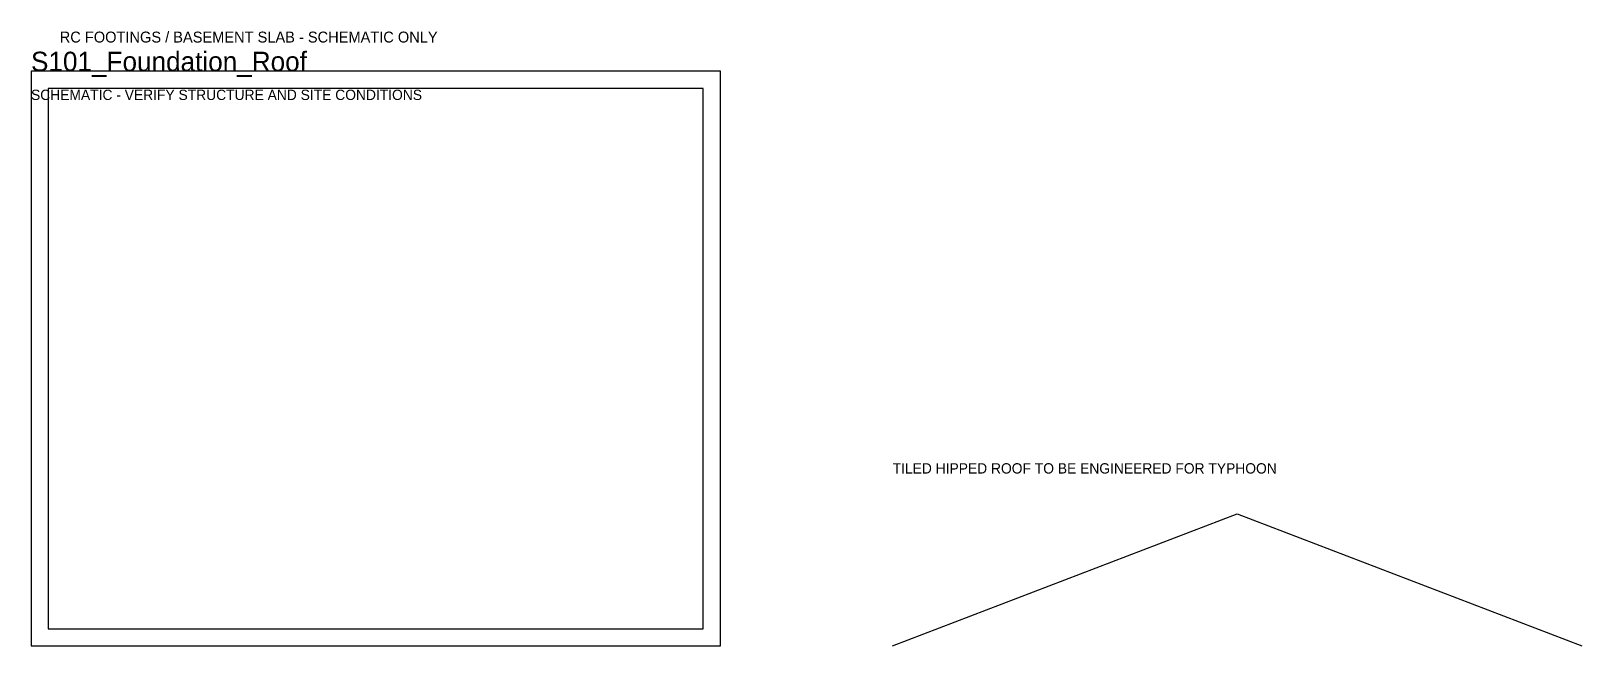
# Model space of a CAD drawing. Header units: millimetres. Extents: x 0 to 27000, y 0 to 10700.
import ezdxf

# ---------------------------------------------------------------- set-up
doc = ezdxf.new("R2010")
doc.units = ezdxf.units.MM
doc.layers.add('A-TEXT', color=7, linetype='Continuous')
doc.layers.add('S-STRUCT', color=8, linetype='Continuous')

msp = doc.modelspace()

# ---------------------------------------------------------------- linework, layer by layer
at = {"layer": 'S-STRUCT'}
for p, q in [((15000, 0), (21000, 2300)), ((21000, 2300), (27000, 0))]:
    msp.add_line(p, q, dxfattribs=at)
for points in [[(0, 0), (12000, 0), (12000, 10000), (0, 10000), (0, 0)], [(300, 300), (11700, 300), (11700, 9700), (300, 9700), (300, 300)]]:
    msp.add_lwpolyline(points, dxfattribs=at)

# ---------------------------------------------------------------- texts
at = {"layer": 'A-TEXT'}
for s, height, p in [('RC FOOTINGS / BASEMENT SLAB - SCHEMATIC ONLY', 190, (500, 10500)), ('S101_Foundation_Roof', 340, (0, 10000)), ('SCHEMATIC - VERIFY STRUCTURE AND SITE CONDITIONS', 180, (0, 9500)), ('TILED HIPPED ROOF TO BE ENGINEERED FOR TYPHOON', 180, (15000, 3000))]:
    msp.add_text(s, height=height, dxfattribs=at).set_placement(p)

doc.saveas('drawing.dxf')
